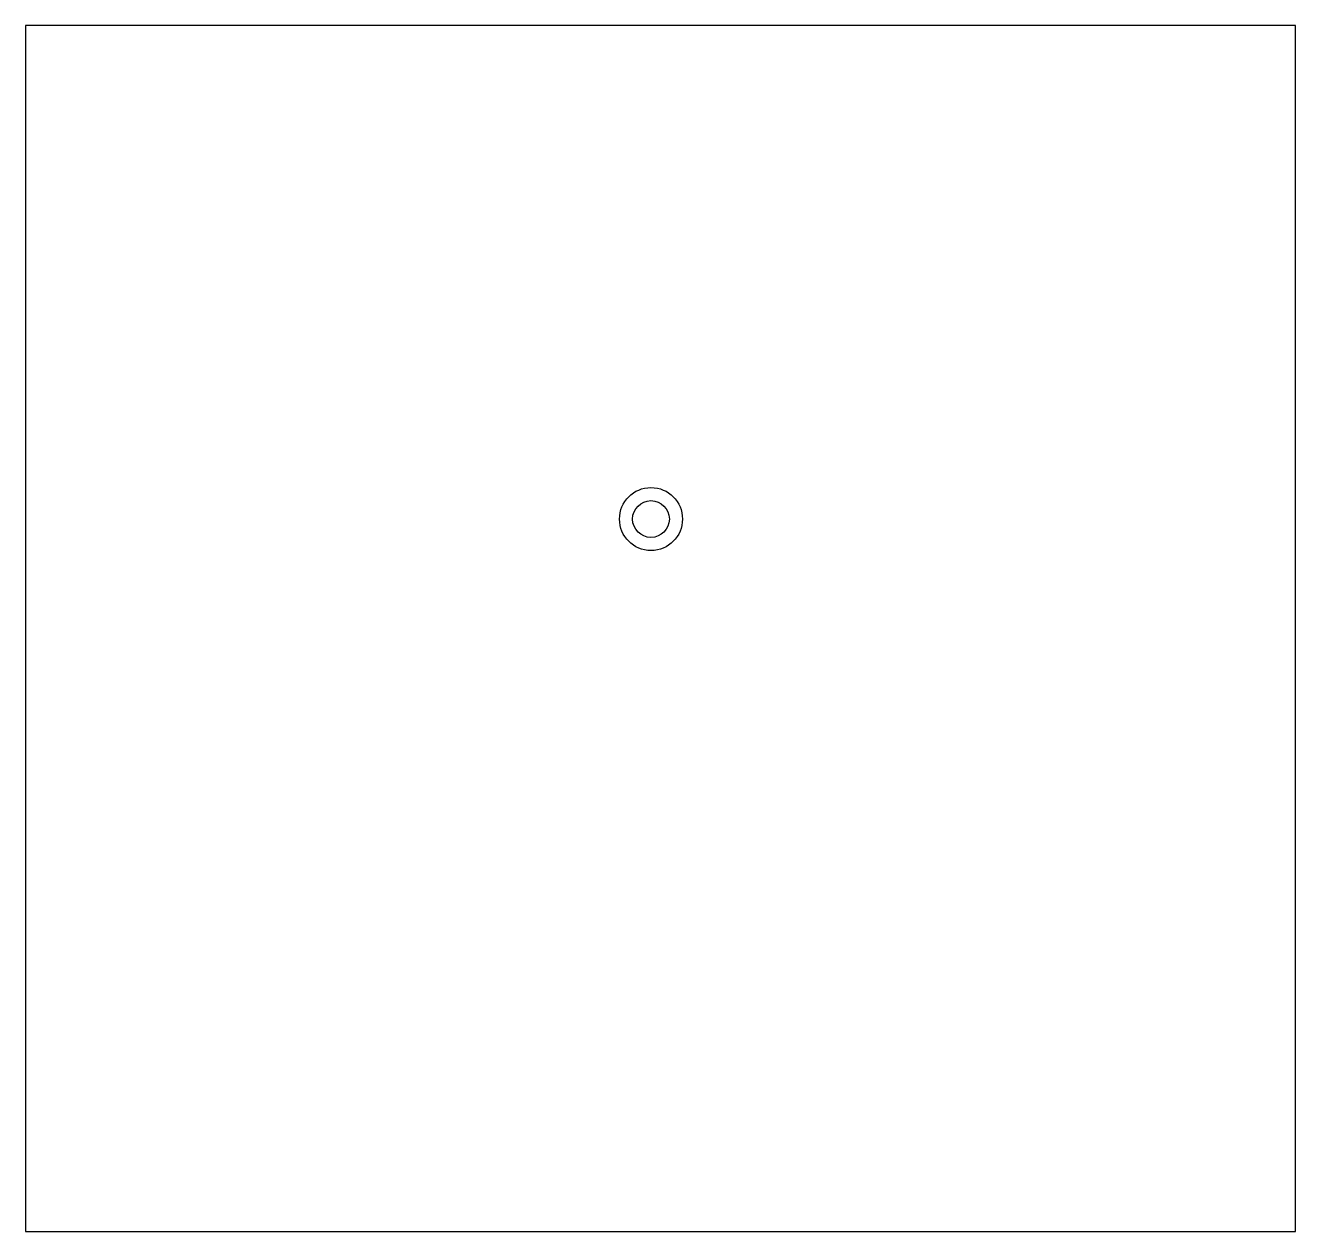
# Model space of a CAD drawing. Header units: millimetres. Extents: x -596 to 614, y -489 to 660.
import ezdxf

# ---------------------------------------------------------------- set-up
doc = ezdxf.new("R2010")
doc.units = ezdxf.units.MM
doc.layers.get('0').update_dxf_attribs({"linetype": 'CONTINUOUS'})

msp = doc.modelspace()

# ---------------------------------------------------------------- linework, layer by layer
msp.add_lwpolyline([(-596, 660.2), (-596, -488.8), (614.1, -488.8), (614.1, 660.2)], close=True)
for radius in [30, 17.5]:
    msp.add_circle((0, 190), radius)

doc.saveas('drawing.dxf')
